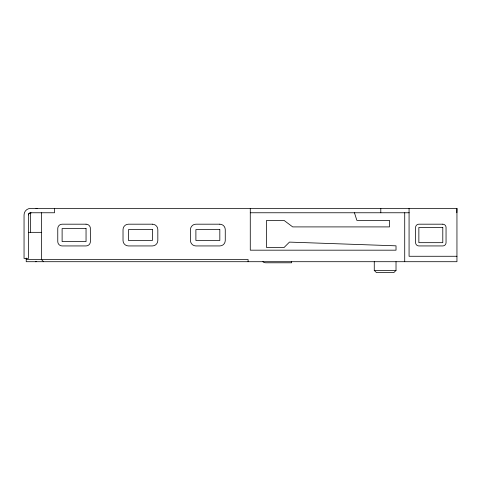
<?xml version="1.0" encoding="UTF-8"?>
<svg xmlns="http://www.w3.org/2000/svg" width="481" height="481" viewBox="0 0 481 481"><rect width="100%" height="100%" fill="white"/><g stroke="black" fill="none" stroke-linecap="round" stroke-linejoin="round"><path stroke-width="0.72" d="M456.824 212.764L456.926 208.417L30.574 208.417A6.524 6.524 0 0 0 24.05 214.941L24.05 258.447L28.403 258.447L28.692 213.853L30.574 212.764L54.503 212.764L54.503 208.417M396.019 261.706L396.019 270.412L393.843 272.583L376.443 272.583L374.266 270.412L374.266 261.706M250.276 212.764L409.199 212.764M28.403 232.341L41.45 232.341M456.926 256.271L409.072 256.271L409.072 208.417M26.227 259.536L248.1 259.536L248.1 261.706M374.266 270.412L396.019 270.412M43.627 261.706L41.45 259.536L41.45 212.764M354.443 212.764L356.866 220.376L389.496 220.376L389.496 226.906L292.695 226.906L283.994 220.376L266.594 220.376L266.594 247.571L283.994 247.571L289.454 242.105L396.019 245.827L396.019 250.18L250.276 250.18L250.276 208.417M456.95 208.417L456.95 261.706L26.227 261.706L26.227 258.038M404.719 212.764L404.719 261.706M380.796 208.417L380.796 212.764M291.606 261.345L291.606 262.794L265.939 262.794A4.786 4.786 0 0 1 262.86 261.676M30.574 232.341L30.574 214.941A6.524 6.524 0 0 1 30.97 212.71M35.967 208.513A6.524 6.524 0 0 1 37.103 208.417M36.418 261.616A6.091 6.091 0 0 1 35.36 261.706M28.403 214.941A2.177 2.177 0 0 1 30.574 212.764M86.045 224.188L62.115 224.188A4.353 4.353 0 0 0 57.768 228.535L57.768 241.588A4.353 4.353 0 0 0 62.115 245.941L86.045 245.935A4.353 4.353 0 0 0 90.398 241.588L90.332 227.784A4.353 4.353 0 0 0 86.045 224.188M152.393 224.188L128.463 224.188A5.441 5.441 0 0 0 123.022 229.623L123.022 240.5A5.441 5.441 0 0 0 128.463 245.941L152.393 245.935A5.441 5.441 0 0 0 157.828 240.5L157.828 229.623A5.441 5.441 0 0 0 152.393 224.188M219.823 224.188L195.893 224.188A5.441 5.441 0 0 0 190.458 229.623L190.458 240.5A5.441 5.441 0 0 0 195.893 245.941L219.823 245.935A5.441 5.441 0 0 0 225.264 240.5L225.264 229.623A5.441 5.441 0 0 0 219.823 224.188M442.791 224.188L418.861 224.188A3.265 3.265 0 0 0 415.596 227.447L415.596 242.677A3.265 3.265 0 0 0 418.861 245.935L442.791 245.935A3.265 3.265 0 0 0 446.049 242.677L446.049 227.447A3.265 3.265 0 0 0 442.791 224.188M442.791 227.447L418.861 227.447L418.861 242.677L442.791 242.677L442.791 227.447M86.045 228.535L62.115 228.535L62.115 241.588L86.045 241.588L86.045 228.535M152.393 229.623L128.463 229.623L128.463 240.5L152.393 240.5L152.393 229.623M219.823 229.623L195.893 229.623L195.893 240.5L219.823 240.5L219.823 229.623"/></g></svg>
